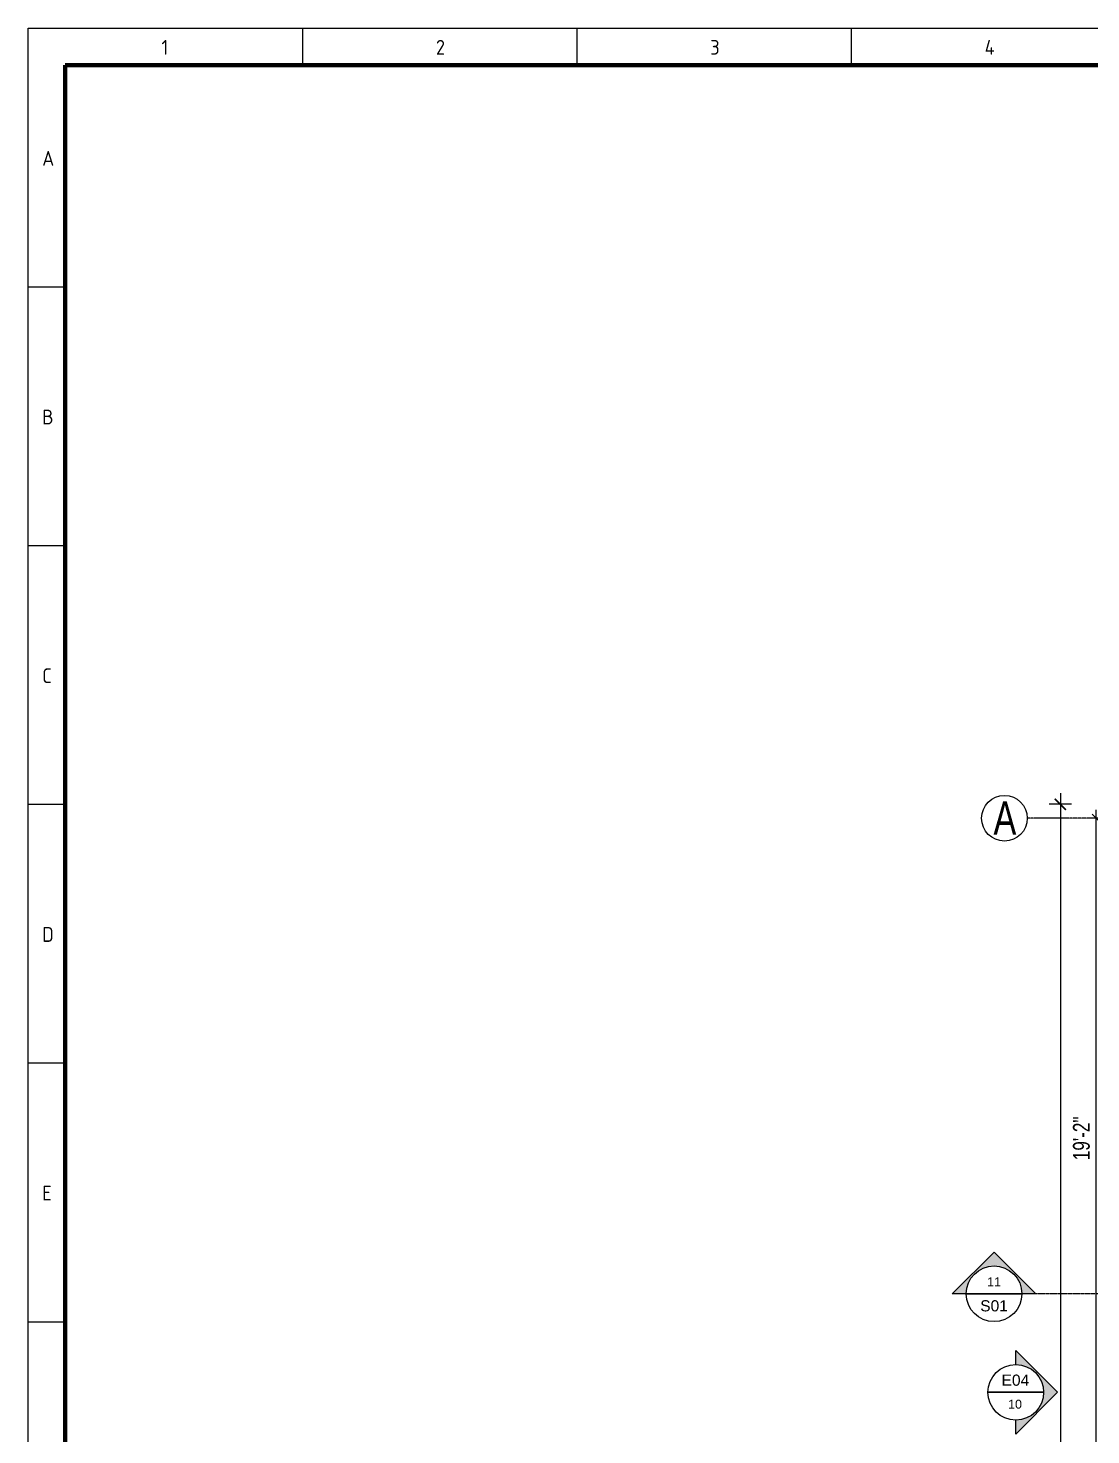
# Model space of a CAD drawing. Header units: inches. Extents: x 735 to 7643, y 526 to 1733.
# Drawn here: x 4289 to 4671, y 1228 to 1733 of the extents above; entities that cross this region are included whole.
import ezdxf
from ezdxf.enums import TextEntityAlignment as Align

# ---------------------------------------------------------------- set-up
doc = ezdxf.new("R2010")
doc.units = ezdxf.units.IN
doc.header["$MEASUREMENT"] = 0
doc.linetypes.add('ACAD_ISO12W100', pattern=[21, 12, -3, 0, -3, 0, -3])
doc.linetypes.add('PHANTOMX2', pattern=[5, 2.5, -0.5, 0.5, -0.5, 0.5, -0.5])
for name, color, linetype, lineweight in [('Dimension', 22, 'Continuous', 13), ('Elevation Marker', 252, 'Continuous', 15), ('grid', 9, 'Continuous', 13), ('Grid marker', 161, 'Continuous', 15), ('Grid Text', 5, 'Continuous', 15)]:
    doc.layers.add(name, color=color, linetype=linetype, lineweight=lineweight)
doc.styles.add('Arial', font='arial.ttf')
doc.styles.add('Swiss721', font='swisscl.ttf')
doc.styles.add('TEG BORDER', font='isocp.shx')
doc.dimstyles.new('DIM08', dxfattribs={"dimtxt": 8, "dimasz": 4, "dimexe": 4, "dimexo": 0, "dimgap": 3, "dimtad": 1, "dimdec": 1, "dimzin": 3, "dimdsep": 46, "dimlunit": 4, "dimtxsty": 'Swiss721', "dimblk": 'ARCHTICK', "dimcen": 0, "dimdle": 4, "dimclrd": 256, "dimclre": 256, "dimclrt": 256, "dimadec": 0, "dimazin": 0, "dimtfac": 1, "dimtdec": 1, "dimtofl": 0, "dimtmove": 0, "dimatfit": 3, "dimldrblk": 'ARCHTICK', "dimfxl": 4, "dimfxlon": 1, "dimtfill": 1, "dimtolj": 1, "dimtzin": 0, "dimlwd": 9, "dimlwe": 9, "dimarcsym": 0})

# ---------------------------------------------------------------- blocks, each defined once
blk = doc.blocks.new('TEG BORDER A2')
for p, q in [((37.125, 420), (37.125, 415)), ((74.25, 420), (74.25, 415)), ((111.3750000000005, 420), (111.3750000000005, 415)), ((0, 385), (5, 385)), ((0, 350), (5, 350)), ((0, 315), (5, 315)), ((0, 279.9999999999991), (5, 279.9999999999991)), ((0, 244.9999999999991), (5, 244.9999999999991))]:
    blk.add_line(p, q)
at = {"linetype": 'Continuous'}
for p, q in [((489, 414.9999999999999), (5.000000000000028, 414.9999999999999)), ((5.000000000000028, 414.9999999999999), (5.000000000000028, 5.000000000000011))]:
    blk.add_line(p, q, dxfattribs=at)
at = {"color": 5, "lineweight": 15}
blk.add_lwpolyline([(0, 420), (594, 420), (594, 0), (0, 0)], close=True, dxfattribs=at)
at = {"lineweight": 100}
blk.add_lwpolyline([(5, 415), (589, 415), (589, 5), (5, 5)], close=True, dxfattribs=at)
at = {"char_height": 2, "attachment_point": 1, "style": 'TEG BORDER'}
for s, insert in [('1', (18.0468936619518, 418.4066706350775)), ('2', (55.1718936619518, 418.4066706350775)), ('3', (92.29689366195225, 418.4066706350775)), ('4', (129.4218936619523, 418.4066706350775)), ('A', (1.909630935143468, 403.388922663537)), ('B', (1.909630935143468, 368.388922663537)), ('C', (1.909630935143468, 333.388922663537)), ('D', (1.909630935143468, 298.3889226635361)), ('E', (1.909630935143468, 263.3889226635361))]:
    blk.add_mtext_dynamic_manual_height_columns(s, width=2, gutter_width=1, heights=[0], dxfattribs=dict(at, insert=insert))
blk = doc.blocks.new('_ArchTick')
at = {"color": 0, "linetype": 'ByBlock', "const_width": 0.15}
blk.add_lwpolyline([(-0.5, -0.5), (0.5, 0.5)], dxfattribs=at)
blk = doc.blocks.new('*D450')
at = {"layer": 'Defpoints', "color": 0, "transparency": 16777216}
for p in [(4667.778045075567, 1454.08482493271), (4660.136428468686, 974.0848249326809), (4667.778045074054, 974.0848249326809)]:
    blk.add_point(p, dxfattribs=at)
at = {"layer": 'Dimension', "lineweight": 9, "transparency": 16777216}
for p, q in [((4660.136428468686, 1458.08482493271), (4660.136428468686, 970.0848249326809)), ((4664.136428468686, 1454.08482493271), (4656.136428468686, 1454.08482493271)), ((4664.136428468686, 974.0848249326809), (4656.136428468686, 974.0848249326809))]:
    blk.add_line(p, q, dxfattribs=at)
at = {"layer": 'Dimension', "lineweight": 9, "transparency": 16777216, "xscale": 4, "yscale": 4, "zscale": 4}
for p, rotation in [((4660.136428468686, 1454.08482493271), 90), ((4660.136428468686, 974.0848249326809), 270)]:
    blk.add_blockref('_ArchTick', p, dxfattribs=dict(at, rotation=rotation))
at = {"layer": 'Dimension', "transparency": 16777216, "insert": (4653.039442885462, 1200.584824932681), "char_height": 8, "attachment_point": 5, "rotation": 90, "style": 'Swiss721', "bg_fill": 3, "box_fill_scale": 1.25, "bg_fill_color": 256, "bg_fill_true_color": 13158600, "bg_fill_transparency": 0}
blk.add_mtext('\\A1;40\'-0"', dxfattribs=at)
blk = doc.blocks.new('*D451')
at = {"layer": 'Defpoints', "color": 0, "transparency": 16777216}
for p in [(4672.998787327699, 1449.084824932681), (4680.499823064572, 1449.084824932681), (4676.311159467354, 1219.084824932739)]:
    blk.add_point(p, dxfattribs=at)
at = {"layer": 'Dimension', "lineweight": 9, "transparency": 16777216}
for p, q in [((4672.998787327699, 1216.084824932739), (4672.998787327699, 1452.084824932681)), ((4675.998787327699, 1449.084824932681), (4669.998787327699, 1449.084824932681)), ((4675.998787327699, 1219.084824932739), (4669.998787327699, 1219.084824932739))]:
    blk.add_line(p, q, dxfattribs=at)
at = {"layer": 'Dimension', "lineweight": 9, "transparency": 16777216, "xscale": 3, "yscale": 3, "zscale": 3}
for p, rotation in [((4672.998787327699, 1449.084824932681), 90), ((4672.998787327699, 1219.084824932739), 270)]:
    blk.add_blockref('_ArchTick', p, dxfattribs=dict(at, rotation=rotation))
at = {"layer": 'Dimension', "transparency": 16777216, "insert": (4667.679979988249, 1334.084824932711), "char_height": 6, "attachment_point": 5, "rotation": 90, "style": 'Swiss721', "bg_fill": 3, "box_fill_scale": 1.25, "bg_fill_color": 256, "bg_fill_true_color": 13158600, "bg_fill_transparency": 0}
blk.add_mtext('\\A1;19\'-2"', dxfattribs=at)

msp = doc.modelspace()

# ---------------------------------------------------------------- linework, layer by layer
at = {"layer": 'Elevation Marker'}
for p, q in [((4636.283290181891, 1293.242050290835), (4621.283290189749, 1278.242050298693)), ((4626.28329018713, 1278.242050298693), (4621.283290189749, 1278.242050298693)), ((4644.104935197305, 1252.852050868853), (4644.104935197305, 1257.852050866233)), ((4644.104935197305, 1227.852050881949), (4644.104935197305, 1232.85205087933))]:
    msp.add_line(p, q, dxfattribs=at)
at = {"layer": 'grid', "linetype": 'PHANTOMX2', "ltscale": 0.2}
msp.add_line((5339.23333017173, 1449.084824932681), (4648.234077833244, 1449.084824932681), dxfattribs=at)
at = {"layer": 'Grid marker'}
msp.add_circle((4640.026261345105, 1449.084824932681), 8.207816488131039, dxfattribs=at)

# ---------------------------------------------------------------- block references
at = {"color": 8, "lineweight": 20, "xscale": 2.6554, "yscale": 2.6554, "zscale": 2.6554}
msp.add_blockref('TEG BORDER A2', (4289.261240322842, 617.6577110749859), dxfattribs=at)

# ---------------------------------------------------------------- texts
at = {"layer": 'Elevation Marker', "style": 'Arial'}
for tag, text, height, p in [('11', 'IN-201', 3.200000000000001, (4636.28329018192, 1284.134373840439)), ('S01', 'De-A', 4.000000000000002, (4636.28329018192, 1275.935602686834))]:
    msp.add_attdef(tag, text=text, height=height, dxfattribs=at).set_placement(p, align=Align.TOP_CENTER)
at = {"layer": 'Grid Text', "insert": (4640.180378143501, 1455.155429736245), "char_height": 12, "attachment_point": 2, "style": 'Swiss721'}
msp.add_mtext('A', dxfattribs=at)

# ---------------------------------------------------------------- next in the draw order: dimensions: what is measured, and where the dimension line sits
at = {"layer": 'Dimension'}
dim = msp.add_linear_dim(base=(4660.136428468686, 974.0848249326809), p1=(4667.778045075567, 1454.08482493271), p2=(4667.778045074054, 974.0848249326809), angle=90, dimstyle='DIM08', override={"dimarcsym": 1}, dxfattribs=at)
dim.commit()
dim.dimension.update_dxf_attribs({"geometry": '*D450', "text_midpoint": (4660.136428468686, 1200.584824932681), "dimtype": 160})

# ---------------------------------------------------------------- next in the draw order: hatches: boundary and pattern name
at = {"layer": 'Elevation Marker'}
h = msp.add_hatch(color=256, dxfattribs=at)
h.dxf.hatch_style = 1
edge = h.paths.add_edge_path()
edge.add_line((4646.283290176652, 1278.242050298693), (4651.283290174033, 1278.242050298693))
edge.add_line((4651.283290174033, 1278.242050298693), (4636.283290181891, 1293.242050290835))
edge.add_line((4636.283290181891, 1293.242050290835), (4621.283290189749, 1278.242050298693))
edge.add_line((4621.283290189749, 1278.242050298693), (4626.28329018713, 1278.242050298693))
edge.add_ellipse((4636.283290181891, 1278.242050298693), major_axis=(7.071067808166847, -7.07106780816684), ratio=0.9999999999983927, start_angle=134.9999999999543, end_angle=225.000000000046, ccw=False)
edge.add_ellipse((4636.283290181891, 1278.242050298693), major_axis=(-7.071067808166843, -7.071067808166845), ratio=0.999999999998393, start_angle=134.999999999954, end_angle=225.000000000046, ccw=False)
h = msp.add_hatch(color=256, dxfattribs=at)
h.dxf.hatch_style = 1
edge = h.paths.add_edge_path()
edge.add_line((4644.104935197305, 1232.85205087933), (4644.104935197305, 1227.852050881949))
edge.add_line((4644.104935197305, 1227.852050881949), (4659.104935189447, 1242.852050874091))
edge.add_line((4659.104935189447, 1242.852050874091), (4644.104935197305, 1257.852050866233))
edge.add_line((4644.104935197305, 1257.852050866233), (4644.104935197305, 1252.852050868853))
edge.add_ellipse((4644.104935197305, 1242.852050874091), major_axis=(-7.07106780816684, -7.071067808166847), ratio=0.9999999999983927, start_angle=134.9999999999543, end_angle=225.000000000046, ccw=False)
edge.add_ellipse((4644.104935197305, 1242.852050874091), major_axis=(-7.071067808166845, 7.071067808166843), ratio=0.999999999998393, start_angle=134.999999999954, end_angle=225.000000000046, ccw=False)

# ---------------------------------------------------------------- next in the draw order: linework, layer by layer
for p, q in [((4651.283290174033, 1278.242050298693), (4636.283290181891, 1293.242050290835)), ((4651.283290174033, 1278.242050298693), (4646.283290176652, 1278.242050298693)), ((4659.104935189447, 1242.852050874091), (4644.104935197305, 1257.852050866233)), ((4644.104935197305, 1227.852050881949), (4659.104935189447, 1242.852050874091))]:
    msp.add_line(p, q, dxfattribs=at)
at = {"layer": 'Elevation Marker', "linetype": 'ByBlock'}
for p, q in [((4646.283290171443, 1278.242050293455), (4626.28329018192, 1278.242050293455)), ((4626.28329018192, 1278.242050293455), (4646.28329018192, 1278.242050293455)), ((4634.104935202544, 1242.852050874091), (4654.104935192066, 1242.852050874091)), ((4654.104935192066, 1242.852050874091), (4634.104935192066, 1242.852050874091))]:
    msp.add_line(p, q, dxfattribs=at)
at = {"layer": 'Elevation Marker'}
for centre, major_axis in [((4636.283290176681, 1278.242050293455), (-7.071067808170274, -7.071067808170273)), ((4644.104935197305, 1242.852050874091), (7.071067808170274, 7.071067808170273))]:
    msp.add_ellipse(centre, major_axis=major_axis, ratio=0.9999999999974231, start_param=5.497787143780849, end_param=11.78097245096044, dxfattribs=at)

# ---------------------------------------------------------------- next in the draw order: texts
at = {"layer": 'Elevation Marker', "style": 'Arial'}
for tag, text, height, p in [('E04', 'De-A', 4.000000000000002, (4643.952112257655, 1249.223982791766)), ('10', 'IN-201', 3.200000000000001, (4643.827228966169, 1240.201200724143))]:
    msp.add_attdef(tag, text=text, height=height, dxfattribs=at).set_placement(p, align=Align.TOP_CENTER)

# ---------------------------------------------------------------- next in the draw order: dimensions: what is measured, and where the dimension line sits
at = {"layer": 'Dimension'}
dim = msp.add_linear_dim(base=(4672.998787327699, 1449.084824932681), p1=(4676.311159467354, 1219.084824932739), p2=(4680.499823064572, 1449.084824932681), angle=90, dimstyle='DIM08', override={"dimscale": 0.75, "dimarcsym": 1}, dxfattribs=at)
dim.commit()
dim.dimension.update_dxf_attribs({"geometry": '*D451', "text_midpoint": (4667.679979988249, 1334.084824932711)})

# ---------------------------------------------------------------- next in the draw order: linework, layer by layer
at = {"layer": 'Elevation Marker', "linetype": 'ACAD_ISO12W100', "ltscale": 0.02}
msp.add_line((5326.418198134808, 1278.242050298693), (4646.521164846927, 1278.242050298693), dxfattribs=at)

doc.saveas('drawing.dxf')
